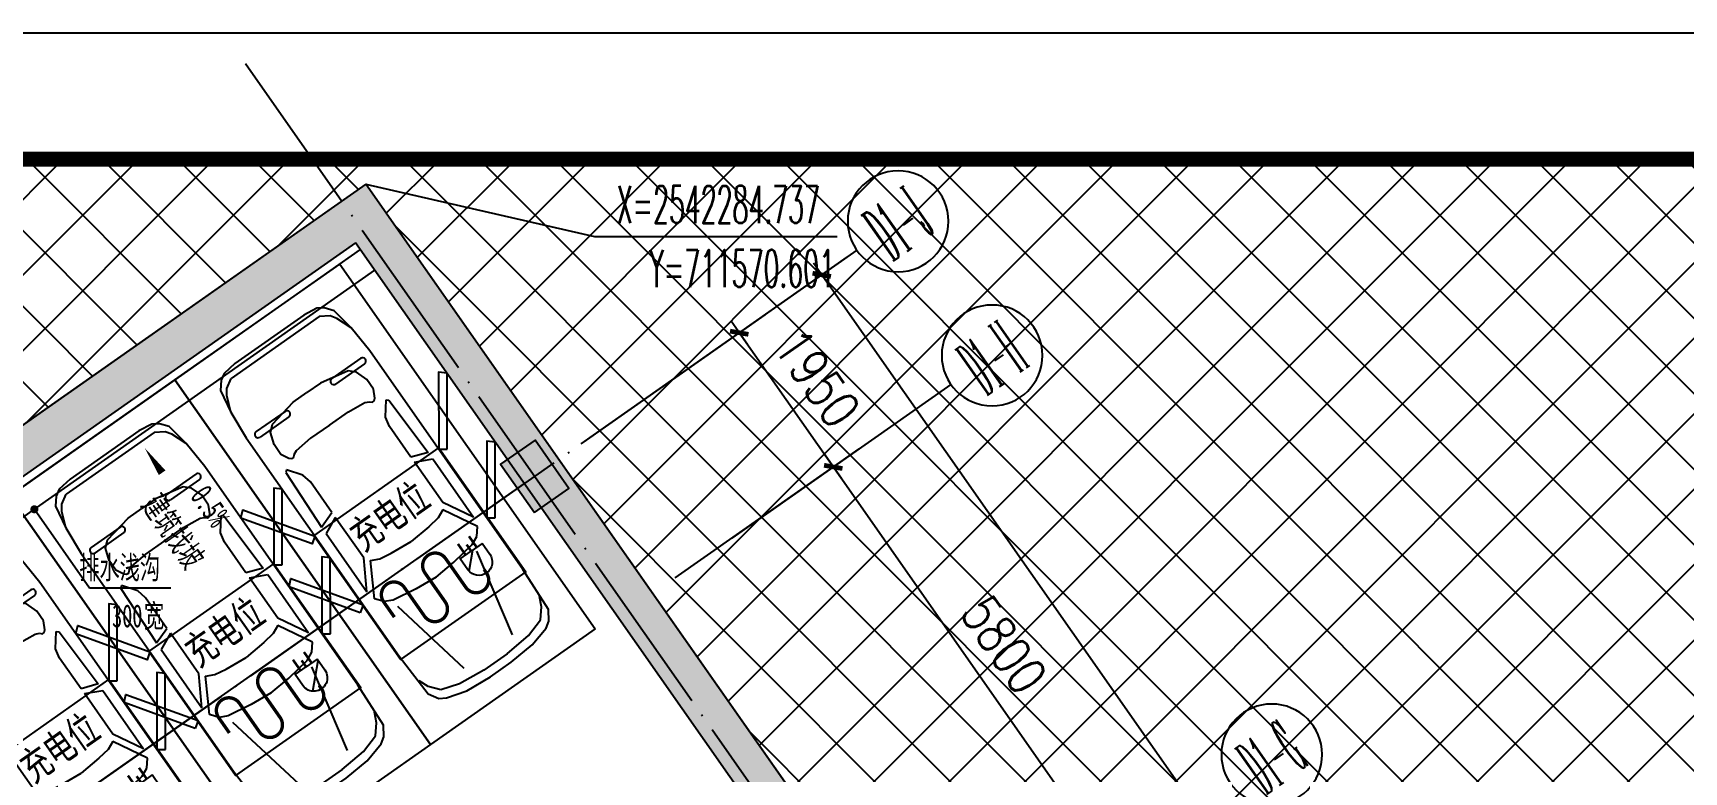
# Model space of a CAD drawing. Header units: millimetres. Extents: x 12325263 to 13848842, y -1463133 to 573208.
# Drawn here: x 12532703 to 12552365, y -1291252 to -1282458 of the extents above; entities that cross this region are included whole.
import ezdxf
from ezdxf.enums import TextEntityAlignment as Align

# ---------------------------------------------------------------- set-up
doc = ezdxf.new("R2010")
doc.units = ezdxf.units.MM
doc.header["$LTSCALE"] = 1000
doc.linetypes.add('地下室负三层平面图$0$-3F平面$0$$AUDIT_BAD_LTYPE2', pattern=[0])
doc.linetypes.add('地下室轴网$0$DOTE', pattern=[2.4200000000000004, 2, -0.2, 0.02, -0.2])
for name, color, linetype in [('A-WALL', 5, 'Continuous'), ('A-WALL-PATT', 8, 'Continuous'), ('DIM_COOR', 7, 'Continuous'), ('G-合 -3F地下室墙柱$0$COLUMN', 6, 'Continuous'), ('PUB_HATCH', 8, 'Continuous'), ('PUB_TEXT', 7, 'Continuous'), ('TITLIN1', 7, 'Continuous'), ('地下室轴网$0$DIM-AXISDIMS', 3, 'Continuous'), ('地下室轴网$0$DIM-AXISDOWN', 16, 'Continuous'), ('水沟+分水线', 133, 'Continuous'), ('酒店机动车位', 153, 'Continuous')]:
    doc.layers.add(name, color=color, linetype=linetype)
doc.styles.add('_TCH_DIM', font='SIMPLEX.shx', dxfattribs={"width": 0.7, "bigfont": 'GBCBIG.shx'})
doc.styles.add('ACHT', font='simhei.ttf')
doc.styles.add('TITXC', font='simhei.ttf')
doc.styles.add('TITXV', font='', dxfattribs={"width": 0.7})
doc.styles.add('地下室轴网$0$COMPLEX', font='COMPLEX')
doc.styles.add('地下室轴网$0$DIM_FONT', font='SIMPLEX', dxfattribs={"width": 0.8})
doc.styles.add('宋体', font='', dxfattribs={"width": 0.65})
doc.styles.add('黑体', font='simhei.ttf', dxfattribs={"width": 0.7})
doc.styles.get('TITXV').set_extended_font_data('SimSun')
doc.styles.get('宋体').set_extended_font_data('SimSun')
doc.dimstyles.new('地下室轴网$0$DIMN-150', dxfattribs={"dimscale": 1.5, "dimtxt": 300, "dimasz": 0.75, "dimexe": 250, "dimexo": 300, "dimgap": 150, "dimtad": 1, "dimdec": 0, "dimdsep": 46, "dimtxsty": '地下室轴网$0$DIM_FONT', "dimblk": 'asdggbj-13-地下室轴网$0$_DIMX', "dimcen": 2.5, "dimclrd": 256, "dimclre": 256, "dimclrt": 256, "dimazin": 0, "dimtfac": 1, "dimtdec": 0, "dimtix": 1, "dimtmove": 2, "dimatfit": 3, "dimldrblk": 'asdggbj-13-地下室轴网$0$_DIMX', "dimfxl": 1, "dimtolj": 1, "dimtzin": 0, "dimarcsym": 0})

# ---------------------------------------------------------------- blocks, each defined once
blk = doc.blocks.new('asdfsafd')
at = {"layer": 'PUB_HATCH'}
for points in [[(-42963.18397791468, 113032.7609258716), (-42840.89759805771, 113729.2132433883), (-70596.14400293746, 94264.99348132614), (-69899.69139188126, 94142.70704994266)], [(-24989.26792814023, 87402.65462490589), (-24729.18889229732, 87902.6199659266), (-42840.89759805771, 113729.2132433883), (-42963.18397791468, 113032.7609258716)]]:
    blk.add_hatch(color=256, dxfattribs=at).paths.add_polyline_path(points)
at = {"layer": 'A-WALL'}
for p, q in [((-42840.89759805771, 113729.2132433883), (-70596.14400293746, 94264.99348132614)), ((-24729.18889229732, 87902.6199659266), (-42840.89759805771, 113729.2132433883)), ((-42963.18397791468, 113032.7609258716), (-69899.69139188126, 94142.70704994266)), ((-24989.26792814023, 87402.65462490589), (-42963.18397791468, 113032.7609258716))]:
    blk.add_line(p, q, dxfattribs=at)
blk = doc.blocks.new('横向图框_A0')
at = {"layer": 'TITLIN1'}
blk.add_lwpolyline([(0, 2.273736754432321e-13), (1189, 0), (1189, 841), (4.547473508864641e-13, 841.0000000000002)], close=True, dxfattribs=at)
at = {"layer": 'TITLIN1', "const_width": 1.2}
blk.add_lwpolyline([(25, 10.00000000000023), (1179, 10), (1179, 831), (25.00000000000045, 831.0000000000002)], close=True, dxfattribs=at)
blk.add_lwpolyline([(25, 10.00000000000023), (1179, 10), (1179, 831), (25.00000000000045, 831.0000000000002)], close=True, dxfattribs=at)
at = {"style": 'TITXV', "width": 0.8}
for tag, p in [('智能化', (9.375000000000455, 781.0000000000002)), ('暖通', (3.125000000000455, 781.0000000000002)), ('给排水', (15.62500000000045, 705.0000000000002)), ('建筑', (3.125000000000455, 705.0000000000002)), ('结构', (9.375000000000455, 705.0000000000002)), ('电气', (21.87500000000045, 705.0000000000002))]:
    blk.add_attdef(tag, text='', height=2.5, rotation=90, dxfattribs=at).set_placement(p, align=Align.MIDDLE_CENTER)
for tag, height, style, p in [('总工程师', 3, 'ACHT', (1143.108554763832, 210.3041968698305)), ('审定', 3, 'ACHT', (1143.108554763832, 202.3041968682753)), ('审核', 3, 'ACHT', (1143.108554763832, 194.3041968667198)), ('设计总负责人1', 3, 'ACHT', (1143.108554763832, 186.3041968651646)), ('设计总负责人2', 3, 'ACHT', (1143.108554763832, 178.3041968636001)), ('设计总负责人3', 3, 'ACHT', (1143.108554763832, 170.3041968620446)), ('专业负责人1', 3, 'ACHT', (1143.108554763832, 162.3041968558141)), ('专业负责人2', 3, 'ACHT', (1143.108554763832, 154.304196852685)), ('专业负责人3', 3, 'ACHT', (1143.108554763832, 146.3041968495743)), ('校核1', 3, 'ACHT', (1143.108554763832, 138.3041968604894)), ('校核2', 3, 'ACHT', (1143.108554763832, 130.3041968589341)), ('设计1', 3, 'ACHT', (1143.108554763832, 122.3041968573787)), ('设计2', 3, 'ACHT', (1143.108554763832, 114.3041968558048)), ('工程编号', 3, 'TITXC', (1142.308415538108, 74.79332358701504)), ('专业', 3, 'TITXC', (1170.432957775367, 74.79332358701504)), ('设计阶段', 3, 'TITXC', (1155.544107377413, 67.77587566972215)), ('图号', 5, 'TITXC', (1140.343351562507, 32.74615367968363)), ('出图日期', 3, 'ACHT', (1144.346033357375, 24.29332357717794))]:
    blk.add_attdef(tag, text='', height=height, dxfattribs=dict(style=style)).set_placement(p, align=Align.MIDDLE_CENTER)
at = {"style": 'TITXC', "flags": 1}
for tag, height, p in [('建设单位', 3, (1149.822381598118, 102.2933235923701)), ('工程名称', 3, (1149.822381598118, 86.29332358925603)), ('图纸名称', 5, (1149.822381604463, 51.04332358238753))]:
    blk.add_attdef(tag, text='', height=height, dxfattribs=at).set_placement(p, align=Align.MIDDLE_CENTER)
at = {"style": 'ACHT', "width": 0.8}
for tag, p in [('版本号', (1172.76297090092, 32.79332357883686)), ('序号', (1172.762970907206, 24.29332357717794))]:
    blk.add_attdef(tag, text='', height=3, dxfattribs=at).set_placement(p, align=Align.MIDDLE_CENTER)
blk = doc.blocks.new('*U20')
blk.add_blockref('横向图框_A0', (0, 0))
blk = doc.blocks.new('A$C15443CC7')
at = {"xscale": 150, "yscale": 150, "zscale": 150}
blk.add_blockref('*U20', (2.235174179077148e-08, -1.769512891769409e-08), dxfattribs=at)
blk = doc.blocks.new('asdfsfsdf')
at = {"color": 253, "linetype": '地下室负三层平面图$0$-3F平面$0$$AUDIT_BAD_LTYPE2', "transparency": 33554559, "extrusion": (0.0004477907748714072, 3.529959095306893e-16, 0.999999899741706)}
for p, q in [((-499.9999510645866, -141.1764707579277, 0.2238953878532797), (-724.9999280292541, -211.764705659356, 0.3246483119859617)), ((-168.7499837987125, -110.000000001397, 0.07556469346370548), (-499.9999510645866, -141.1764707579277, 0.2238953878532797)), ((168.7499823644757, -109.9999999995343, -0.07556469305539444), (-168.7499837987125, -110.000000001397, 0.07556469346370548)), ((168.7499823644757, -109.9999999995343, -0.07556469305539444), (499.999950107187, -141.1764707579277, -0.2238953876585836)), ((499.999950107187, -141.1764707579277, -0.2238953876585836), (724.9999261181802, -211.7647058977745, -0.3246483115967724)), ((-824.9999170508236, -329.4117646231316, 0.3694273889297957), (-874.99991251342, -447.0588235869072, 0.3918169277702976)), ((-724.9999280292541, -211.764705659356, 0.3246483119859617), (-824.9999170508236, -329.4117646231316, 0.3694273889297957)), ((-349.9999665804207, -258.8235292448662, 0.1567267717199455), (-574.9999421145767, -1317.647058726754, 0.2574796953287081)), ((349.9999641925097, -258.8235292430036, -0.1567267711171998), (574.9999411571771, -1317.647058724891, -0.2574796952492556)), ((724.9999261181802, -211.7647058977745, -0.3246483115967724), (824.9999175239354, -329.4117646231316, -0.3694273894917245)), ((824.9999175239354, -329.4117646231316, -0.3694273894917245), (874.9999125096947, -447.0588235869072, -0.3918169281189517)), ((-274.9999726694077, -1364.705882550683, 0.1231424633135522), (-574.9999425914139, -1411.764705897775, 0.2574796953093296)), ((2.365559339523315e-07, -1341.176470519509), (-274.9999726694077, -1364.705882550683, 0.1231424633135522)), ((2.365559339523315e-07, -1341.176470519509), (274.9999717120081, -1364.705882312264, -0.1231424628849248)), ((274.9999717120081, -1364.705882312264, -0.1231424628849248), (574.9999416340142, -1411.764705897775, -0.2574796953464441)), ((-674.9999320898205, -1458.823529244866, 0.3022587728158986), (-749.9999260008335, -1552.941176654305, 0.3358430815717435)), ((-749.9999260008335, -1552.941176654305, 0.3358430815717435), (-524.9999480806291, -1952.941176654305, 0.2350901571286059)), ((-574.9999425914139, -1411.764705897775, 0.2574796953093296), (-674.9999320898205, -1458.823529244866, 0.3022587728158986)), ((749.9999240897596, -1552.941176414024, -0.3358430809488905), (524.9999452158809, -1952.941176415887, -0.2350901560785282)), ((574.9999416340142, -1411.764705897775, -0.2574796953464441), (674.9999316073954, -1458.823529481422, -0.3022587727170486)), ((674.9999316073954, -1458.823529481422, -0.3022587727170486), (749.9999240897596, -1552.941176414024, -0.3358430809488905)), ((-774.9999220632017, -2517.647058726754, 0.3470378507689607), (-774.9999220632017, -1670.588235379662, 0.3470378503031141)), ((-774.9999220632017, -1670.588235379662, 0.3470378503031141), (-574.9999421145767, -2023.529411557596, 0.257479695328853)), ((774.9999230131507, -1670.588235379662, -0.3470378509613082), (574.9999421108514, -2023.529411794152, -0.2574796950939764)), ((774.9999225363135, -2517.64705896331, -0.3470378506309664), (774.9999230131507, -1670.588235379662, -0.3470378509613082)), ((-524.9999480806291, -1952.941176654305, 0.2350901571286059), (-424.9999581072479, -1905.882352830376, 0.1903110794088359)), ((-424.9999581072479, -1905.882352830376, 0.1903110794088359), (-274.9999731462449, -1882.35294127604, 0.1231424632944275)), ((-274.9999731462449, -1882.35294127604, 0.1231424632944275), (2.365559339523315e-07, -1858.823529244866)), ((274.9999717120081, -1882.352941035759, -0.1231424628847421), (2.365559339523315e-07, -1858.823529244866)), ((424.999956196174, -1905.882352830376, -0.1903110785527894), (274.9999717120081, -1882.352941035759, -0.1231424628847421)), ((524.9999452158809, -1952.941176415887, -0.2350901560785282), (424.999956196174, -1905.882352830376, -0.1903110785527894)), ((-574.9999421145767, -2023.529411557596, 0.257479695328853), (-574.9999421145767, -2611.764705659356, 0.2574796952125222)), ((574.9999421108514, -2023.529411794152, -0.2574796950939764), (574.9999411571771, -2611.764705897775, -0.2574796951324972)), ((-574.9999421145767, -2611.764705659356, 0.2574796952125222), (-774.9999220632017, -2517.647058726754, 0.3470378507689607)), ((574.9999411571771, -2611.764705897775, -0.2574796951324972), (774.9999225363135, -2517.64705896331, -0.3470378506309664)), ((-774.9999215863645, -2611.764705899637, 0.3470378500898093), (-574.9999416377395, -2682.35294127604, 0.2574796952319682)), ((-749.9999255239964, -3388.235294345301, 0.3358430813588681), (-774.9999215863645, -2611.764705899637, 0.3470378500898093)), ((-574.9999416377395, -2682.35294127604, 0.2574796952319682), (-574.9999421145767, -3129.41176486155, 0.257479695562074)), ((774.9999225363135, -2611.764705659356, -0.3470378507473485), (574.9999416340142, -2682.35294127604, -0.2574796952294666)), ((574.9999416340142, -2682.35294127604, -0.2574796952294666), (574.9999416340142, -3129.411764621269, -0.2574796948800628)), ((749.9999245665967, -3388.235294343438, -0.3358430809290396), (774.9999225363135, -2611.764705659356, -0.3470378507473485)), ((-574.9999421145767, -3129.41176486155, 0.257479695562074), (-599.9999405629933, -3247.058823586907, 0.2686744650115782)), ((574.9999416340142, -3129.411764621269, -0.2574796948800628), (599.9999391268939, -3247.058823586907, -0.2686744647175814)), ((-599.9999405629933, -3247.058823586907, 0.2686744650115782), (-724.9999270755798, -3411.764705897775, 0.324648311792771)), ((599.9999391268939, -3247.058823586907, -0.2686744647175814), (724.9999275486916, -3411.764705897775, -0.3246483115377303)), ((-724.9999270755798, -3411.764705897775, 0.324648311792771), (-749.9999255239964, -3388.235294345301, 0.3358430813588681)), ((-624.9999380558729, -3505.882353068795, 0.2798692348493339), (-674.9999320898205, -3599.999999762978, 0.3022587729329561)), ((-599.9999405629933, -3482.352941274177, 0.2686744655939557), (-624.9999380558729, -3505.882353068795, 0.2798692348493339)), ((-574.9999421145767, -3482.35294127604, 0.2574796953293679), (-599.9999405629933, -3482.352941274177, 0.2686744655939557)), ((-549.9999470058829, -3505.882352830376, 0.2462849269087827), (-574.9999421145767, -3482.35294127604, 0.2574796953293679)), ((-499.9999496340752, -3529.41176486155, 0.2238953872139153), (-549.9999470058829, -3505.882352830376, 0.2462849269087827)), ((-274.9999731462449, -3552.941176415887, 0.1231424632950173), (-499.9999496340752, -3529.41176486155, 0.2238953872139153)), ((274.9999726656824, -3552.941176415887, -0.1231424630783778), (499.999950107187, -3529.41176486155, -0.2238953881230394)), ((499.999950107187, -3529.41176486155, -0.2238953881230394), (549.9999441411346, -3505.882352830376, -0.2462849258573907)), ((549.9999441411346, -3505.882352830376, -0.2462849258573907), (574.9999416340142, -3482.35294127604, -0.2574796952294021)), ((574.9999416340142, -3482.35294127604, -0.2574796952294021), (599.9999391268939, -3482.352941274177, -0.2686744647174983)), ((599.9999391268939, -3482.352941274177, -0.2686744647174983), (624.9999351911247, -3505.882352830376, -0.2798692334487053)), ((624.9999351911247, -3505.882352830376, -0.2798692334487053), (674.9999311305583, -3600.000000001397, -0.3022587726192891)), ((724.9999275486916, -3411.764705897775, -0.3246483115377303), (749.9999245665967, -3388.235294343438, -0.3358430809290396)), ((-674.9999320898205, -3599.999999762978, 0.3022587729329561), (-674.9999320898205, -3741.17647075979, 0.3022587729329017)), ((7.133930921554565e-07, -3552.941176654305), (-274.9999731462449, -3552.941176415887, 0.1231424632950173)), ((7.133930921554565e-07, -3552.941176654305), (274.9999726656824, -3552.941176415887, -0.1231424630783778)), ((674.9999311305583, -3600.000000001397, -0.3022587726192891), (674.9999316073954, -3741.176470281091, -0.3022587730655932)), ((-674.9999320898205, -3741.17647075979, 0.3022587729329017), (-624.9999380558729, -3882.352941037621, 0.2798692345000124)), ((-624.9999380558729, -3882.352941037621, 0.2798692345000124), (-549.9999460522085, -3952.941176414024, 0.2462849269474509)), ((624.9999351911247, -3882.352941037621, -0.2798692334484588), (549.9999450948089, -3952.941176654305, -0.2462849259351472)), ((674.9999316073954, -3741.176470281091, -0.3022587730655932), (624.9999351911247, -3882.352941037621, -0.2798692334484588)), ((-549.9999460522085, -3952.941176414024, 0.2462849269474509), (-199.9999792352319, -4023.529411794152, 0.08955815500490981)), ((-199.9999792352319, -4023.529411794152, 0.08955815500490981), (2.365559339523315e-07, -4023.529411553871)), ((199.9999801851809, -4023.529411553871, -0.08955815519579101), (2.365559339523315e-07, -4023.529411553871)), ((549.9999450948089, -3952.941176654305, -0.2462849259351472), (199.9999801851809, -4023.529411553871, -0.08955815519579101)), ((-874.9999120365828, -4352.941176656168, 0.3918169277909837), (-799.9999205116183, -4541.176470521372, 0.3582326202192607)), ((874.9999125096947, -4352.941176414024, -0.3918169282337609), (799.9999190755188, -4541.176470757928, -0.3582326193421601)), ((-799.9999205116183, -4541.176470521372, 0.3582326202192607), (-749.9999260008335, -4611.764706136193, 0.3358430813398884)), ((-749.9999260008335, -4611.764706136193, 0.3358430813398884), (-641.2499364260584, -4680.000000241678, 0.2871458345919543)), ((641.249935945496, -4680.000000001397, -0.2871458343748414), (-641.2499364260584, -4680.000000241678, 0.2871458345919543)), ((749.9999240897596, -4611.764706136193, -0.3358430808314997), (641.249935945496, -4680.000000001397, -0.2871458343748414)), ((799.9999190755188, -4541.176470757928, -0.3582326193421601), (749.9999240897596, -4611.764706136193, -0.3358430808314997))]:
    blk.add_line(p, q, dxfattribs=at)
for points in [[(-474.9999997620226, -23.52941179275513), (-149.9999997613286, -7.049211745248385e-29), (149.9999997613286, 7.049211745248385e-29), (474.9999992851854, -23.52941203117371), (724.9999997609804, -94.11764716915788), (799.9999992858793, -141.1764707565308), (875.0000002394273, -258.8235292453319), (899.9999983314156, -823.5294117927554), (899.99999928509, -4000.000000238419), (875.0000002394273, -4352.941176414491), (824.9999992870789, -4635.294117448852), (750.0000002408798, -4729.411765098573), (674.9999992854691, -4776.470588445664), (500.0000002381968, -4800.000000000001), (-500.000000715034, -4800.000000000001), (-674.9999997604438, -4776.470588210971), (-750.0000007158543, -4729.411765098573), (-825.0000007175906, -4635.294117927552), (-874.9999997607275, -4352.941176654772), (-900.0000007137389, -4000.000000238419), (-900.0000007156016, -823.5294117927554), (-874.999999285753, -258.8235297203065), (-800.0000007145284, -141.1764707602561), (-724.9999997591177, -94.11764669418336)], [(-981.91520381036, -1513.230591773987), (-1500.00000071459, -2253.132360218093), (-1425.335413217106, -2320.844957351685), (-900.0000007156016, -1570.588235139847)]]:
    blk.add_lwpolyline(points, close=True, dxfattribs=at)
for points, elevation in [([(981.915204765897, -1513.230591773987), (1499.999998807242, -2253.132359979675), (1425.335412263431, -2320.844957351685), (899.9999988082526, -1570.588235378266)], 1.176665431756874e-10), ([(-900.0000007156016, -2570.588235378266), (-981.9152042871972, -2513.230591535569), (-1500.00000071459, -3253.132359743119), (-1425.335413217105, -3320.844957351685)], -1.149049744242348e-10), ([(981.915204765897, -2513.230591773987), (1499.99999785543, -3253.132359743119), (1425.335412265294, -3320.844957351685), (899.9999992850899, -2570.588235378266)], 1.171056029924955e-10)]:
    blk.add_lwpolyline(points, close=True, dxfattribs=dict(at, elevation=elevation))
blk = doc.blocks.new('车位')
h = blk.add_hatch()
h.set_pattern_fill('ANSI31', color=256, scale=999.9999999999999, angle=-2.394345736421314e-08)
h.set_pattern_definition([(44.99999997605653, (-2400.000001788139, -5299.987687110901), (-1122.532014664547, 1122.532015602742), [])])
h.paths.add_polyline_path([(1879.999998450279, -3854.664422988892), (1879.999998569489, -3694.664422988892), (1719.999998450279, -3694.664423465729), (1559.999998569489, -3694.664422988892), (1559.999998569489, -3854.664422988892, 0.9898630017247371)])
for p, q in [((399.9999972712249, -1099.999999266118), (399.9999972712249, -1099.999999266118)), ((860.0160205308348, -1059.999999538064), (440.0000015441328, -1059.999999726191)), ((860.0160163957626, -1139.999999061227), (439.9999974090606, -1139.999999249354)), ((1499.999997032806, -1100.000607695431), (1499.999997032806, -1100.000607695431)), ((1959.999996932223, -1140), (1539.779563577846, -1140.000000188127)), ((1960.220432037488, -1060.000607967377), (1539.99999868311, -1060.000607678667)), ((1999.999996913597, -1099.999999981374), (1999.999996913597, -1099.999999981374)), ((1879.999998569489, -3694.664422988892), (1719.999998450279, -3694.664423465729)), ((1879.999998450279, -3854.664422988892), (1879.999998569489, -3694.664422988892))]:
    blk.add_line(p, q)
for points in [[(2399.999996781349, -5300.000001430511), (-2.741813659667969e-06, -5299.999999046326), (0, 0), (2399.999999880791, -9.5367431640625e-07)], [(289.9999990463257, -2468.601806640625), (2109.999998927116, -2468.601807117462), (2109.99999833107, -4269.228533267975), (289.9999980926514, -4269.228532314301)]]:
    blk.add_lwpolyline(points, close=True)
at = {"const_width": 39.99999999999999}
blk.add_lwpolyline([(519.9999985694885, -3813.032121181488), (519.9999986886978, -3590.069902896881, -1), (819.9999984502792, -3590.069902420044), (819.9999982118607, -4010.994340896606, 1), (1119.999998450279, -4010.994340896606), (1119.999998569489, -3590.069902896881, -1), (1419.999998569489, -3590.069902896881), (1419.999998211861, -4010.994341373444, 1), (1719.999998450279, -4010.994341373444), (1719.999998211861, -3963.042503356934)], format="xyb", dxfattribs=at)
at = {"const_width": 30}
for points in [[(1639.999998211861, -3694.664422988892), (1639.99999833107, -3534.203485965729)], [(1799.999998688698, -3694.664422988892), (1799.999998450279, -3534.203485488892)], [(1719.999998450279, -3694.664423465729), (1719.99999833107, -3599.861834049225)]]:
    blk.add_lwpolyline(points, dxfattribs=at)
blk.add_lwpolyline([(1879.99999833107, -3851.403974533081, -1), (1559.999998569489, -3854.664422988892), (1559.999998569489, -3694.664422988892), (1719.999998450279, -3694.664423465729)], format="xyb")
for centre, radius, start, end in [((439.999996913597, -1099.999998772517), 39.99999999999999, 90, 180), ((439.999996913597, -1099.999998772517), 39.99999999999999, 180, 270), ((859.9999972712249, -1100.000002399087), 39.99999999999998, 0, 90), ((859.9999972712249, -1100.000002399087), 39.99999999999998, 270, 0), ((1539.999996555969, -1100.000607678667), 39.99999999999999, 90, 180), ((1539.999996555969, -1100.000607678667), 39.99999999999999, 180, 270), ((1959.999997390434, -1100.000000476837), 39.99999999999999, 0, 90), ((1959.999996913597, -1100.0006108284), 39.99999999999998, 0, 90), ((1959.999997390434, -1100.000000476837), 39.99999999999999, 270, 0), ((1959.999996913597, -1100.0006108284), 39.99999999999998, 270, 0)]:
    blk.add_arc(centre, radius, start, end)
at = {"xscale": -1, "rotation": 180}
blk.add_blockref('asdfsfsdf', (1200.000000184402, -5050.000001905253), dxfattribs=at)
at = {"insert": (661.5946944952011, -2614.821184158325), "char_height": 349.9999999999999, "attachment_point": 1, "rotation": 359.99999997605653, "style": '黑体'}
blk.add_mtext_dynamic_manual_height_columns('充电位', width=1328.110077857971, gutter_width=1750, heights=[0], dxfattribs=at)
blk = doc.blocks.new('sdfgfghg')
at = {"layer": 'DIM_COOR', "color": 3}
for p, q in [((972614.424001541, 252375.6010742062), (975338.4875997901, 251753.1243461813)), ((975338.4875997901, 251753.1243461813), (978225.9875997901, 251753.1243461813))]:
    blk.add_line(p, q, dxfattribs=at)
at = {"layer": 'PUB_TEXT', "style": '_TCH_DIM', "width": 0.4941176470588236}
for s, p in [('X=2542284.737', (975600.9875997901, 251910.6243461813)), ('Y=711570.601', (975989.4875997901, 251149.3743461813))]:
    blk.add_text(s, height=446.25, dxfattribs=at).set_placement(p)
blk = doc.blocks.new('_FZH')
blk.add_lwpolyline([(-0.5, -0.5), (0.5, -0.5), (0.5, 0.5), (-0.5, 0.5)], close=True)
at = {"layer": 'PUB_HATCH'}
blk.add_solid([(-0.5, -0.5), (0.5, -0.5), (-0.5, 0.5), (0.5, 0.5)], dxfattribs=at)
blk = doc.blocks.new('asdggG-合 -3F地下室墙柱')
at = {"layer": 'G-合 -3F地下室墙柱$0$COLUMN', "color": 2, "xscale": 499.9999997036468, "yscale": 699.9999987253099, "zscale": 699.9999987253099, "rotation": 45.00000001931869}
blk.add_blockref('_FZH', (711573181.8130949, 2542281660.867472), dxfattribs=at)
blk = doc.blocks.new('asdggbj-13-地下室轴网$0$_DIMX')
blk.add_line((-150, 0), (150, 0))
at = {"const_width": 50}
blk.add_lwpolyline([(-70, -70), (70, 70)], dxfattribs=at)
blk = doc.blocks.new('*D1253')
at = {"layer": 'Defpoints', "color": 0, "transparency": 16777216}
for p in [(711576134.5185493, 2542284613.572949), (711573341.4467674, 2542281820.501164), (711595014.2696253, 2542260147.678335)]:
    blk.add_point(p, dxfattribs=at)
at = {"layer": '地下室轴网$0$DIM-AXISDIMS', "lineweight": -2, "transparency": 16777216}
for p, q in [((711573659.6448189, 2542282138.699216), (711576399.6835922, 2542284878.737993)), ((711597806.5459121, 2542262941.545615), (711576135.3140445, 2542284612.777454)), ((711595332.4676768, 2542260465.876387), (711598072.50645, 2542263205.915164))]:
    blk.add_line(p, q, dxfattribs=at)
at = {"layer": '地下室轴网$0$DIM-AXISDIMS', "lineweight": -2, "transparency": 16777216, "xscale": 1.125, "yscale": 1.125, "zscale": 1.125}
for p, rotation in [((711576134.5185493, 2542284613.572949), 135.000000037818), ((711597807.3414072, 2542262940.75012), 315.000000037818)]:
    blk.add_blockref('asdggbj-13-地下室轴网$0$_DIMX', p, dxfattribs=dict(at, rotation=rotation))
at = {"layer": '地下室轴网$0$DIM-AXISDIMS', "transparency": 16777216, "insert": (711587289.12803, 2542274095.359587), "char_height": 450, "attachment_point": 5, "rotation": 315.00000003781804, "style": '地下室轴网$0$DIM_FONT'}
blk.add_mtext('\\A1;30650', dxfattribs=at)
blk = doc.blocks.new('asdggbj-13-地下室轴网$0$_axiso')
blk.add_circle((0, 0), 0.5)
at = {"color": 7, "style": '地下室轴网$0$COMPLEX', "width": 1.150013366770343}
blk.add_attdef('A', text='', height=0.55, dxfattribs=at).set_placement((-0.2613392464600111, -0.2957528192714562), (0.2808099121602936, -0.2957528192714562), align=Align.FIT)
blk = doc.blocks.new('*D1258')
at = {"layer": 'Defpoints', "color": 0, "transparency": 16777216}
for p in [(711576664.8486117, 2542282386.18656), (711574720.3049527, 2542280441.642905), (711578821.5242808, 2542276340.423568)]:
    blk.add_point(p, dxfattribs=at)
at = {"layer": '地下室轴网$0$DIM-AXISDIMS', "lineweight": -2, "transparency": 16777216}
for p, q in [((711575038.5030047, 2542280759.840956), (711576930.0136551, 2542282651.351603)), ((711580765.2724446, 2542278285.762718), (711576665.6441069, 2542282385.391065)), ((711579139.7223327, 2542276658.621619), (711581031.2329831, 2542278550.132266))]:
    blk.add_line(p, q, dxfattribs=at)
at = {"layer": '地下室轴网$0$DIM-AXISDIMS', "lineweight": -2, "transparency": 16777216, "xscale": 1.125, "yscale": 1.125, "zscale": 1.125}
for p, rotation in [((711576664.8486117, 2542282386.18656), 134.9999999400454), ((711580766.0679398, 2542278284.967223), 314.9999999400454)]:
    blk.add_blockref('asdggbj-13-地下室轴网$0$_DIMX', p, dxfattribs=dict(at, rotation=rotation))
at = {"layer": '地下室轴网$0$DIM-AXISDIMS', "transparency": 16777216, "insert": (711579033.6563274, 2542280653.774942), "char_height": 450, "attachment_point": 5, "rotation": 314.9999999400454, "style": '地下室轴网$0$DIM_FONT'}
blk.add_mtext('\\A1;5800', dxfattribs=at)
blk = doc.blocks.new('*D1259')
at = {"layer": 'Defpoints', "color": 0, "transparency": 16777216}
for p in [(711575285.9903893, 2542283765.044783), (711573341.4467316, 2542281820.501129), (711574720.3049529, 2542280441.642905)]:
    blk.add_point(p, dxfattribs=at)
at = {"layer": '地下室轴网$0$DIM-AXISDIMS', "lineweight": -2, "transparency": 16777216}
for p, q in [((711573659.6447835, 2542282138.69918), (711575551.1554325, 2542284030.209826)), ((711576664.0531156, 2542282386.982054), (711575286.7858844, 2542283764.249288)), ((711575038.5030048, 2542280759.840956), (711576930.0136538, 2542282651.351602))]:
    blk.add_line(p, q, dxfattribs=at)
at = {"layer": '地下室轴网$0$DIM-AXISDIMS', "lineweight": -2, "transparency": 16777216, "xscale": 1.125, "yscale": 1.125, "zscale": 1.125}
for p, rotation in [((711575285.9903893, 2542283765.044783), 134.9999999479882), ((711576664.8486106, 2542282386.186559), 314.9999999479882)]:
    blk.add_blockref('asdggbj-13-地下室轴网$0$_DIMX', p, dxfattribs=dict(at, rotation=rotation))
at = {"layer": '地下室轴网$0$DIM-AXISDIMS', "transparency": 16777216, "insert": (711576293.6175516, 2542283393.813723), "char_height": 450, "attachment_point": 5, "rotation": 314.99999994798816, "style": '地下室轴网$0$DIM_FONT'}
blk.add_mtext('\\A1;1950', dxfattribs=at)
blk = doc.blocks.new('asdfds')
at = {"layer": '地下室轴网$0$DIM-AXISDIMS', "color": 3}
for p, q in [((711576495.4868326, 2542284974.541234), (711574242.473287, 2542282721.527687)), ((711577874.345061, 2542283595.683015), (711575621.3315144, 2542281342.669467))]:
    blk.add_line(p, q, dxfattribs=at)
at = {"layer": '地下室轴网$0$DIM-AXISDOWN', "linetype": '地下室轴网$0$DOTE'}
for p, q in [((711568939.172398, 2542285903.508169), (711595915.2961, 2542258927.384467)), ((711575091.0013938, 2542283570.055792), (711543836.8816739, 2542252315.936056))]:
    blk.add_line(p, q, dxfattribs=at)
at = {"layer": '地下室轴网$0$DIM-AXISDIMS', "color": 3}
ref = blk.add_blockref('asdggbj-13-地下室轴网$0$_axiso', (711576919.7509009, 2542285398.805304), dxfattribs=dict(at, xscale=-1200.000000000001, yscale=1200.000000000001, zscale=1200.000000000001, rotation=45.00000003386118))
ref.add_attrib('A', 'D1-J', dxfattribs={"layer": '0', "color": 7, "height": 660.0000000000001, "rotation": 44.99999996288173, "style": '地下室轴网$0$COMPLEX', "width": 0.2797329812731149}).set_placement((711576932.4303786, 2542284909.575603), (711577392.4591949, 2542285369.604419), align=Align.FIT)
ref = blk.add_blockref('asdggbj-13-地下室轴网$0$_axiso', (711578298.6091293, 2542284019.947084), dxfattribs=dict(at, xscale=-1200.000000000001, yscale=1200.000000000001, zscale=1200.000000000001, rotation=45.00000003386118))
ref.add_attrib('A', 'D1-H', dxfattribs={"layer": '0', "color": 7, "height": 660.0000000000001, "rotation": 44.99999999257635, "style": '地下室轴网$0$COMPLEX', "width": 0.2494004891985808}).set_placement((711578311.288606, 2542283530.717383), (711578771.3174219, 2542283990.746199), align=Align.FIT)
ref = blk.add_blockref('asdggbj-13-地下室轴网$0$_axiso', (711582399.8284613, 2542279918.727754), dxfattribs=dict(at, xscale=-1200.000000000001, yscale=1200.000000000001, zscale=1200.000000000001, rotation=45.00000003386118))
ref.add_attrib('A', 'D1-G', dxfattribs={"layer": '0', "color": 7, "height": 660.0000000000001, "rotation": 45.00000015589673, "style": '地下室轴网$0$COMPLEX', "width": 0.2555585257702441}).set_placement((711582412.5079391, 2542279429.498054), (711582872.5367533, 2542279889.52687), align=Align.FIT)
at = {"layer": '地下室轴网$0$DIM-AXISDIMS'}
for base, p1, p2, angle, picture, middle in [((711576134.5185493, 2542284613.572949), (711595014.2696254, 2542260147.678335), (711573341.4467676, 2542281820.501164), 135.0000000384483, '*D1253', (711587289.12803, 2542274095.359587)), ((711575285.9903893, 2542283765.044783), (711574720.3049527, 2542280441.642905), (711573341.4467313, 2542281820.501129), 134.99999994798813, '*D1259', (711576293.6175516, 2542283393.813723)), ((711576664.8486117, 2542282386.18656), (711578821.5242807, 2542276340.423568), (711574720.3049527, 2542280441.642905), 134.9999999333838, '*D1258', (711579033.6563274, 2542280653.774942))]:
    dim = blk.add_linear_dim(base=base, p1=p1, p2=p2, angle=angle, dimstyle='地下室轴网$0$DIMN-150', dxfattribs=at)
    dim.commit()
    dim.dimension.update_dxf_attribs({"geometry": picture, "text_midpoint": middle, "dimtype": 129})

msp = doc.modelspace()

# ---------------------------------------------------------------- hatches: boundary and pattern name
at = {"layer": 'A-WALL-PATT'}
h = msp.add_hatch(dxfattribs=at)
h.set_pattern_fill('ANSI37', color=252, scale=400)
h.set_pattern_definition([(45, (0, 0), (-449.0128060534576, 449.0128060534577), []), (135, (0, 0), (-449.0128060534577, -449.0128060534576), [])])
h.paths.add_polyline_path([(12504241.55586849, -1283957.969702356), (12637591.55586849, -1283957.969702356), (12637591.55586849, -1405607.969702357), (12504241.55586849, -1405607.969702357)])
h.paths.add_polyline_path([(12536667.44397216, -1284257.519106785), (12508912.19756728, -1303721.738868847), (12510476.64282127, -1305952.577048315), (12510476.64282127, -1360683.544963154), (12523697.00987751, -1360697.49956174), (12523657.22736275, -1398386.82786861), (12613949.47046454, -1398386.680534865), (12628138.60885084, -1317575.91585782), (12611264.04117262, -1314612.999011876), (12574996.82054267, -1314612.957628954), (12574997.80363845, -1307236.807132755), (12568296.80851373, -1307236.814778964), (12568296.81176471, -1310085.914022335), (12554779.15267792, -1310084.112384246)], flags=16)

# ---------------------------------------------------------------- linework, layer by layer
at = {"layer": 'A-WALL-PATT', "color": 252}
msp.add_lwpolyline([(12536667.44397216, -1284257.519106785), (12508912.19756728, -1303721.738868847), (12510476.64282127, -1305952.577048315), (12510476.64282127, -1360683.544963154), (12523697.00987751, -1360697.49956174), (12523657.22736275, -1398386.82786861), (12613949.47046454, -1398386.680534865), (12628138.60885084, -1317575.91585782), (12611264.04117262, -1314612.999011876), (12574996.82054267, -1314612.957628954), (12574997.80363845, -1307236.807132755), (12568296.80851373, -1307236.814778964), (12568296.81176471, -1310085.914022335), (12554779.15267792, -1310084.112384246)], close=True, dxfattribs=at)
at = {"layer": '水沟+分水线'}
for p, q in [((12530298.18797021, -1289456.980855868), (12536602.5700602, -1285035.839335256)), ((12530634.2826389, -1289587.701284054), (12536774.81982024, -1285281.461036595)), ((12511005.3511146, -1307139.409071102), (12538554.73703751, -1287819.556271491)), ((12532719.41027895, -1288125.441501317), (12533376.03284681, -1289061.760670516)), ((12533376.03284681, -1289061.760670516), (12534342.6170231, -1289061.760670516))]:
    msp.add_line(p, q, dxfattribs=at)
msp.add_lwpolyline([(12535202.92876511, -1289062.93540401, 0, 0, 0), (12534034.01351407, -1287396.106070895, 0, 96.00000000000001, 0), (12534240.71322613, -1287690.852112489, 0, 0, 0)], format="xyseb", dxfattribs=at)
at = {"layer": '水沟+分水线', "const_width": 48}
msp.add_lwpolyline([(12532705.63029814, -1288105.791765212, 1), (12532733.19025975, -1288145.091237423, 1)], format="xyb", close=True, dxfattribs=at)

# ---------------------------------------------------------------- block references
for name, p, rotation in [('asdfds', (-1127972875.768877, -2382204748.57026), 350.0412492541633), ('asdggG-合 -3F地下室墙柱', (-1127969968.402404, -2382206141.04408), 350.0413192028868)]:
    msp.add_blockref(name, p, dxfattribs=dict(rotation=rotation))
for name, p in [('A$C15443CC7', (12470491.55586846, -1408607.969702339)), ('sdfgfghg', (11564053.05652186, -1536633.124346181)), ('asdfsafd', (12579508.34157021, -1397986.732350173))]:
    msp.add_blockref(name, p)
at = {"layer": '酒店机动车位', "rotation": 35.04123828566856}
for p in [(12534391.87375229, -1286586.169231176), (12532426.90014165, -1287964.16731068), (12530461.92653156, -1289342.165390996)]:
    msp.add_blockref('车位', p, dxfattribs=at)

# ---------------------------------------------------------------- texts
at = {"layer": 'PUB_TEXT', "style": '宋体', "width": 0.65}
for s, p in [('0.5%', (12534566.87115979, -1287967.842144603)), ('建筑找坡', (12533986.95807941, -1288070.026721809))]:
    msp.add_text(s, height=271.8987341772152, rotation=305.0412382459779, dxfattribs=at).set_placement(p)
for s, p in [('排水浅沟', (12533253.19930159, -1288953.760670516)), ('宽', (12534024.31322564, -1289529.760670516)), ('300', (12533645.17398513, -1289529.760670516))]:
    msp.add_text(s, height=271.8987341772152, dxfattribs=at).set_placement(p)

doc.saveas('drawing.dxf')
